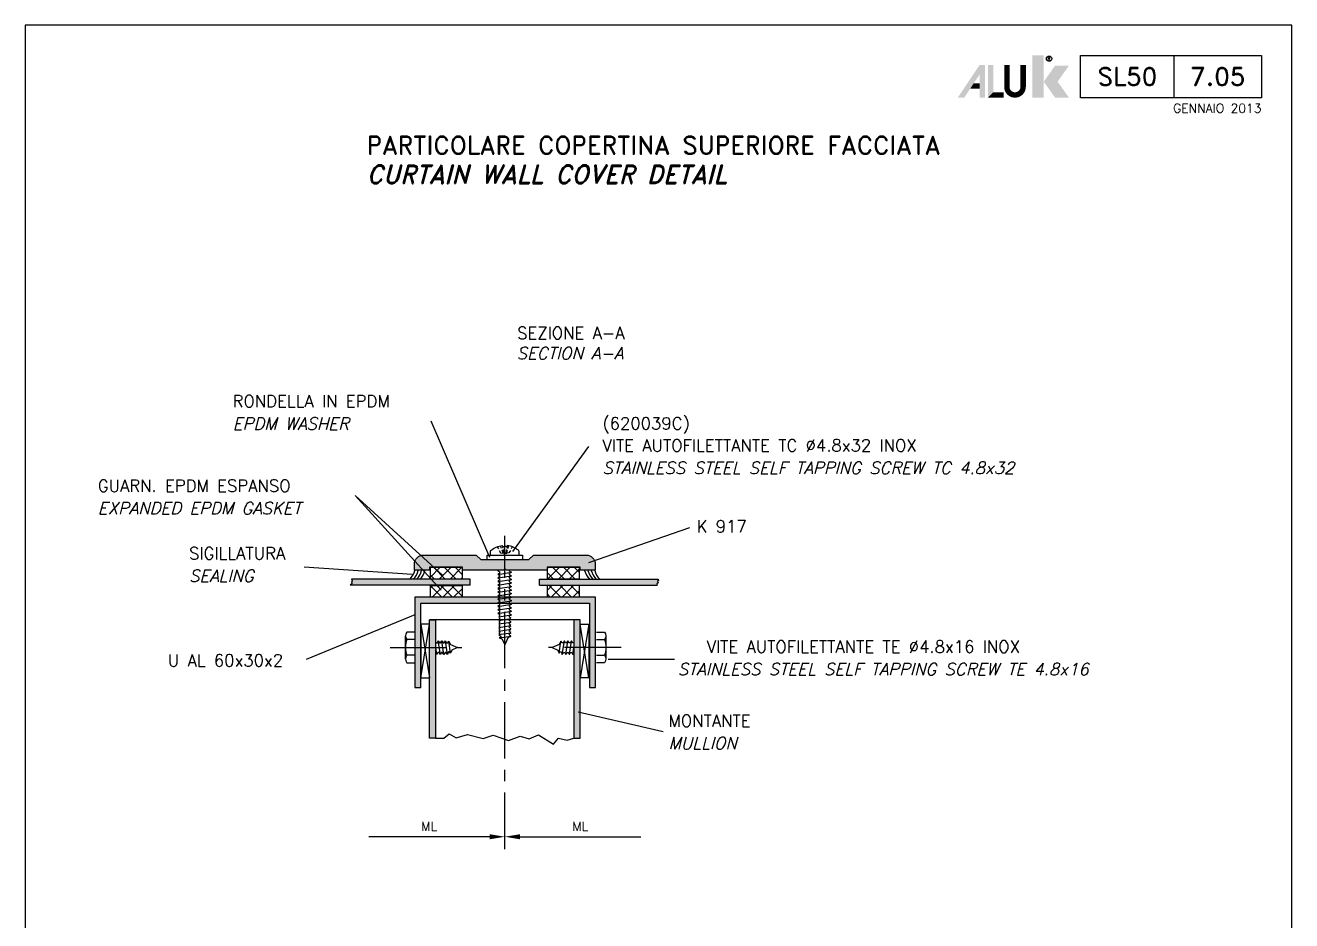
# Model space of a CAD drawing. Extents: x 0 to 4131, y -1600 to 527.
# Drawn here: x 0 to 210, y -1451.5 to -1303 of the extents above; entities that cross this region are included whole.
import ezdxf
from ezdxf.enums import TextEntityAlignment as Align

# ---------------------------------------------------------------- set-up
doc = ezdxf.new("R2010")
doc.units = 0
doc.header["$LTSCALE"] = 7.5
doc.header["$MEASUREMENT"] = 0
doc.linetypes.add('CENTER', pattern=[2, 1.25, -0.25, 0.25, -0.25])
doc.layers.get('DEFPOINTS').update_dxf_attribs({"linetype": 'CONTINUOUS'})
for name, color, linetype in [('ASSI', 1, 'CENTER'), ('FILL', 8, 'CONTINUOUS'), ('FINE', 7, 'CONTINUOUS'), ('GOMMA', 3, 'CONTINUOUS'), ('GROSSA', 4, 'CONTINUOUS'), ('MARCHIO', 7, 'CONTINUOUS'), ('QUOTE', 254, 'CONTINUOUS'), ('TESTO', 2, 'CONTINUOUS')]:
    doc.layers.add(name, color=color, linetype=linetype)
doc.styles.add('RD', font='ROMAND.SHX', dxfattribs={"height": 3})
doc.styles.add('ROMD', font='ROMAND', dxfattribs={"height": 3})
doc.styles.get("Standard").update_dxf_attribs({"font": 'romans.shx'})
doc.dimstyles.new('FRECCIA_1-1', dxfattribs={"dimtxt": 2, "dimasz": 2.5, "dimexe": 1.5, "dimexo": 1.5, "dimgap": 1, "dimtad": 3, "dimdsep": 46, "dimtxsty": 'Standard', "dimcen": 0, "dimclrt": 2, "dimaunit": 1, "dimadec": 0, "dimazin": 0, "dimtfac": 0.7, "dimtmove": 0, "dimatfit": 3, "dimfxl": 1, "dimtolj": 2, "dimarcsym": 0})
pattern_1 = [(45, (-2e-13, -1600), (-0.8980256, 0.8980256), []), (135, (-2e-13, -1600), (-0.8980256, -0.8980256), [])]

# ---------------------------------------------------------------- blocks, each defined once
blk = doc.blocks.new('*D589')
at = {"layer": 'DEFPOINTS', "color": 0, "transparency": 16777216}
for p in [(79.51, -1437.58), (102.08, -1437.58), (102.08, -1437.58)]:
    blk.add_point(p, dxfattribs=at)
at = {"layer": 'QUOTE', "color": 0, "lineweight": -2, "transparency": 16777216}
blk.add_line((82.01, -1437.58), (102.08, -1437.58), dxfattribs=at)
at = {"layer": 'QUOTE', "color": 0, "transparency": 16777216}
blk.add_solid([(82.01, -1437.16), (82.01, -1438), (79.51, -1437.58)], dxfattribs=at)
at = {"layer": 'QUOTE', "color": 2, "transparency": 16777216, "insert": (92.04, -1435.83), "char_height": 1.5, "attachment_point": 5}
blk.add_mtext('\\A2;ML', dxfattribs=at)
blk = doc.blocks.new('_None')
blk = doc.blocks.new('*D590')
at = {"layer": 'DEFPOINTS', "color": 0, "transparency": 16777216}
for p in [(56.94, -1437.58), (56.94, -1437.58), (79.51, -1437.58)]:
    blk.add_point(p, dxfattribs=at)
at = {"layer": 'QUOTE', "color": 0, "lineweight": -2, "transparency": 16777216}
blk.add_line((77.01, -1437.58), (56.94, -1437.58), dxfattribs=at)
at = {"layer": 'QUOTE', "color": 0, "transparency": 16777216}
blk.add_solid([(77.01, -1437.16), (77.01, -1438), (79.51, -1437.58)], dxfattribs=at)
at = {"layer": 'QUOTE', "color": 2, "transparency": 16777216, "insert": (66.97, -1435.83), "char_height": 1.5, "attachment_point": 5}
blk.add_mtext('\\A2;ML', dxfattribs=at)
blk = doc.blocks.new('NMD')
at = {"layer": 'MARCHIO'}
blk.add_line((-19.5, -12), (-19.5, -5), dxfattribs=at)
at = {"layer": 'MARCHIO', "const_width": 0.894}
blk.add_lwpolyline([(-44.53, -6.56), (-44.53, -10.2, -1), (-47.23, -10.2), (-47.23, -6.56)], format="xyb", dxfattribs=at)
at = {"layer": 'MARCHIO'}
blk.add_lwpolyline([(-5, -12), (-35, -12), (-35, -5), (-5, -5)], close=True, dxfattribs=at)
blk.add_circle((-40.23, -5.53), 0.442, dxfattribs=at)
for points in [[(-43.01, -4.96), (-41.13, -4.96), (-43.01, -12), (-41.13, -12)], [(-55.38, -12), (-54.31, -12), (-51.75, -6.56), (-51.73, -8.14)], [(-51.75, -6.56), (-51.73, -8.14), (-50.84, -6.56), (-50.84, -12)], [(-51.73, -12), (-50.84, -12), (-51.73, -8.14)], [(-50.38, -6.56), (-49.49, -6.56), (-50.38, -12), (-49.49, -11.11)], [(-39.23, -6.68), (-36.93, -6.68), (-41.11, -9.34), (-38.81, -9.34)], [(-52.73, -9.63), (-53.33, -10.53), (-51.73, -9.63), (-51.73, -10.53)], [(-41.11, -9.34), (-38.81, -9.34), (-39.23, -12), (-36.93, -12)], [(-49.49, -11.11), (-50.38, -12), (-47.77, -11.11), (-47.77, -12)]]:
    blk.add_solid(points, dxfattribs=at)
blk.add_text('R', height=0.444, dxfattribs=at).set_placement((-40.23, -5.53), align=Align.MIDDLE)
at = {"layer": 'MARCHIO', "color": 2, "style": 'RD'}
for tag, p in [('SERIE', (-27.25, -8.5)), ('PAG', (-12.25, -8.5))]:
    blk.add_attdef(tag, text='', height=3, dxfattribs=at).set_placement(p, align=Align.MIDDLE)
at = {"layer": 'MARCHIO', "color": 2}
blk.add_attdef('REVISIONE', text='', height=1.5, dxfattribs=at).set_placement((-5, -14.5), align=Align.RIGHT)

msp = doc.modelspace()

# ---------------------------------------------------------------- hatches: boundary and pattern name
at = {"layer": 'FILL'}
h = msp.add_hatch(color=256, dxfattribs=at)
h.paths.add_polyline_path([(92.0218, -1392.8693), (92.0218, -1393.3693), (94.5218, -1393.3693), (94.5218, -1392.3693, 0.41421356), (93.0218, -1390.8693), (84.2718, -1390.8693), (83.5218, -1391.6193), (75.5218, -1391.6193), (74.7718, -1390.8693), (66.0218, -1390.8693, 0.0654586), (65.634, -1390.9203), (67.7704, -1392.8693), (72.5218, -1392.8693), (72.5218, -1393.3693), (79.3691, -1393.3693), (79.5218, -1393.0946), (79.6744, -1393.3693), (86.5218, -1393.3693), (86.5218, -1392.8693)])
h.paths.add_polyline_path([(67.0218, -1393.3693), (67.0218, -1392.8693), (67.7704, -1392.8693), (65.634, -1390.9203, 0.3395485), (64.5218, -1392.3693), (64.5218, -1393.3693)])
h = msp.add_hatch(dxfattribs=at)
h.set_pattern_fill('ANSI37', color=137, scale=0.4, style=0)
h.set_pattern_definition(pattern_1)
h.paths.add_polyline_path([(86.5675, -1392.8897), (91.8292, -1392.8897), (91.8292, -1394.8471), (86.5675, -1394.8471)])
h.paths.add_polyline_path([(67.189, -1392.8897), (72.4507, -1392.8897), (72.4507, -1394.8471), (67.189, -1394.8471)])
h = msp.add_hatch(color=256, dxfattribs=at)
h.paths.add_polyline_path([(85.2456, -1394.879), (85.2456, -1395.879), (104.7909, -1395.879), (104.7183, -1395.6144), (104.9353, -1395.4449), (104.8506, -1395.2032), (104.9952, -1395.1061), (104.9449, -1394.879)])
h.paths.add_polyline_path([(54.0732, -1394.879), (54.2144, -1395.1475), (54.0732, -1395.4042), (54.2144, -1395.571), (53.8936, -1395.879), (73.7726, -1395.879), (73.7726, -1394.879)])
h = msp.add_hatch(dxfattribs=at)
h.set_pattern_fill('ANSI37', color=137, scale=0.4, style=0)
h.set_pattern_definition(pattern_1)
h.paths.add_polyline_path([(86.5675, -1395.879), (91.8292, -1395.879), (91.8292, -1397.8365), (86.5675, -1397.8365)])
h.paths.add_polyline_path([(67.189, -1395.8994), (72.4507, -1395.8994), (72.4507, -1397.8568), (67.189, -1397.8568)])
msp.add_hatch(color=256, dxfattribs=at).paths.add_polyline_path([(94.5659, -1397.8165), (64.5659, -1397.8165), (64.5659, -1412.8165), (65.5659, -1412.8165), (65.5659, -1398.8165), (93.5659, -1398.8165), (93.5659, -1412.8165), (94.5659, -1412.8165)])
h = msp.add_hatch(color=8, dxfattribs=at)
h.paths.add_polyline_path([(91.9841, -1406.1891), (90.9841, -1406.1891), (90.9841, -1421.2362), (91.9841, -1421.2362)])
h.paths.add_polyline_path([(91.9841, -1401.5891), (90.9841, -1401.5891), (90.9841, -1406.1891), (91.9841, -1406.1891)])
h.paths.add_polyline_path([(68.0341, -1401.5891), (67.0341, -1401.5891), (67.0341, -1406.1891), (68.0341, -1406.1891)])
h.paths.add_polyline_path([(68.0341, -1406.1891), (67.0341, -1406.1891), (67.0341, -1411.5891), (67.0341, -1421.2362), (68.0341, -1421.2362)])

# ---------------------------------------------------------------- linework, layer by layer
at = {"layer": 'ASSI'}
for p, q in [((79.5091, -1439.6273), (79.5091, -1387.6653)), ((60.5165, -1406.1891), (72.4026, -1406.1891)), ((98.7854, -1406.1891), (86.7719, -1406.1891))]:
    msp.add_line(p, q, dxfattribs=at)
at = {"layer": 'FINE'}
for p, q in [((78.2591, -1389.4808), (78.4487, -1389.8327)), ((78.5852, -1390.086), (78.8161, -1390.5144)), ((78.9605, -1389.7714), (78.8162, -1389.3231)), ((79.2262, -1390.5967), (79.049, -1390.0461)), ((79.1191, -1389.4308), (79.5091, -1389.4308)), ((79.2223, -1389.9584), (79.3301, -1390.5273)), ((79.8991, -1389.4308), (79.5091, -1389.4308)), ((79.7959, -1389.9584), (79.6881, -1390.5273)), ((79.792, -1390.5967), (79.9692, -1390.0461)), ((80.0576, -1389.7714), (80.2019, -1389.3231)), ((80.4329, -1390.086), (80.2021, -1390.5144)), ((80.7591, -1389.4808), (80.5695, -1389.8327)), ((78.8161, -1390.5144), (79.0739, -1390.567)), ((79.3301, -1390.5273), (79.2262, -1390.5967)), ((79.3149, -1390.616), (79.5091, -1390.6556)), ((79.3301, -1390.5273), (79.5042, -1390.5273)), ((79.7033, -1390.616), (79.5091, -1390.6556)), ((79.6881, -1390.5273), (79.5139, -1390.5273)), ((79.6881, -1390.5273), (79.792, -1390.5967)), ((80.2021, -1390.5144), (79.9443, -1390.567)), ((78.3867, -1393.4457), (78.343, -1393.4734)), ((78.343, -1393.4734), (78.5324, -1393.4457)), ((78.343, -1393.4734), (78.6996, -1393.6571)), ((78.343, -1394.0624), (80.6456, -1393.7122)), ((78.6962, -1393.8397), (78.343, -1394.0624)), ((78.343, -1394.0624), (78.6996, -1394.2462)), ((78.343, -1394.6515), (80.6456, -1394.3013)), ((78.6962, -1393.8397), (78.6962, -1393.6554)), ((78.6962, -1394.4288), (78.6962, -1394.2444)), ((80.2956, -1393.5098), (80.2956, -1393.4457)), ((80.2956, -1393.5098), (80.6472, -1393.7112)), ((80.2956, -1394.0989), (80.2956, -1393.9274)), ((80.2956, -1394.0989), (80.6472, -1394.3002)), ((80.6472, -1393.7112), (80.2959, -1393.9273)), ((80.6472, -1394.3002), (80.2959, -1394.5164)), ((54.2144, -1395.571), (53.8936, -1395.879)), ((54.0732, -1394.879), (54.2144, -1395.1475)), ((54.2144, -1395.1475), (54.0732, -1395.4042)), ((54.0732, -1395.4042), (54.2144, -1395.571)), ((78.6962, -1394.4288), (78.343, -1394.6515)), ((78.343, -1394.6515), (78.6996, -1394.8353)), ((78.343, -1395.2406), (80.6456, -1394.8904)), ((78.6962, -1395.0179), (78.343, -1395.2406)), ((78.343, -1395.2406), (78.6996, -1395.4244)), ((78.343, -1395.8297), (80.6456, -1395.4795)), ((78.6962, -1395.6069), (78.343, -1395.8297)), ((78.343, -1395.8297), (78.6996, -1396.0134)), ((78.343, -1396.4188), (80.6456, -1396.0685)), ((78.6962, -1396.196), (78.343, -1396.4188)), ((78.343, -1396.4188), (78.6996, -1396.6025)), ((78.6962, -1395.0179), (78.6962, -1394.8335)), ((78.6962, -1395.6069), (78.6962, -1395.4226)), ((78.6962, -1396.196), (78.6962, -1396.0117)), ((80.2956, -1394.688), (80.2956, -1394.5165)), ((80.2956, -1394.688), (80.6472, -1394.8893)), ((80.2956, -1395.2771), (80.2956, -1395.1056)), ((80.2956, -1395.2771), (80.6472, -1395.4784)), ((80.2956, -1395.8661), (80.2956, -1395.6946)), ((80.2956, -1395.8661), (80.6472, -1396.0675)), ((80.2956, -1396.4552), (80.2956, -1396.2837)), ((80.2956, -1396.4552), (80.6472, -1396.6566)), ((80.6472, -1394.8893), (80.2959, -1395.1055)), ((80.6472, -1395.4784), (80.2959, -1395.6946)), ((80.6472, -1396.0675), (80.2959, -1396.2837)), ((104.9353, -1395.4449), (104.7183, -1395.6144)), ((104.7183, -1395.6144), (104.7909, -1395.879)), ((104.9952, -1395.1061), (104.8506, -1395.2032)), ((104.8506, -1395.2032), (104.9353, -1395.4449)), ((104.9449, -1394.879), (104.9952, -1395.1061)), ((78.343, -1397.0079), (80.6456, -1396.6576)), ((78.6962, -1396.7851), (78.343, -1397.0079)), ((78.343, -1397.0079), (78.6996, -1397.1916)), ((78.343, -1397.5969), (80.6456, -1397.2467)), ((78.6962, -1397.3742), (78.343, -1397.5969)), ((78.343, -1397.5969), (78.6996, -1397.7807)), ((78.343, -1398.186), (80.6456, -1397.8358)), ((78.6962, -1397.9633), (78.343, -1398.186)), ((78.343, -1398.186), (78.6996, -1398.3698)), ((78.343, -1398.7751), (80.6456, -1398.4249)), ((78.6962, -1398.5524), (78.343, -1398.7751)), ((78.6962, -1396.7851), (78.6962, -1396.6008)), ((78.6962, -1397.3742), (78.6962, -1397.1899)), ((78.6962, -1397.9633), (78.6962, -1397.7789)), ((78.6962, -1398.5524), (78.6962, -1398.368)), ((80.2956, -1397.0443), (80.2956, -1396.8728)), ((80.2956, -1397.0443), (80.6472, -1397.2456)), ((80.2956, -1397.6334), (80.2956, -1397.4619)), ((80.2956, -1397.6334), (80.6472, -1397.8347)), ((80.2956, -1398.2225), (80.2956, -1398.051)), ((80.2956, -1398.2225), (80.6472, -1398.4238)), ((80.6472, -1396.6566), (80.2959, -1396.8727)), ((80.6472, -1397.2456), (80.2959, -1397.4618)), ((80.6472, -1397.8347), (80.2959, -1398.0509)), ((80.6472, -1398.4238), (80.2959, -1398.64)), ((78.343, -1398.7751), (78.6996, -1398.9589)), ((78.343, -1399.3642), (80.6456, -1399.014)), ((78.6962, -1399.1414), (78.343, -1399.3642)), ((78.343, -1399.3642), (78.6996, -1399.5479)), ((78.343, -1399.9533), (80.6456, -1399.603)), ((78.6962, -1399.7305), (78.343, -1399.9533)), ((78.343, -1399.9533), (78.6996, -1400.137)), ((78.343, -1400.5424), (80.6456, -1400.1921)), ((78.6962, -1400.3196), (78.343, -1400.5424)), ((78.343, -1400.5424), (78.6996, -1400.7261)), ((78.6962, -1399.1414), (78.6962, -1398.9571)), ((78.6962, -1399.7305), (78.6962, -1399.5462)), ((78.6962, -1400.3196), (78.6962, -1400.1353)), ((80.2956, -1398.8116), (80.2956, -1398.6401)), ((80.2956, -1398.8116), (80.6472, -1399.0129)), ((80.2956, -1399.4006), (80.2956, -1399.2291)), ((80.2956, -1399.4006), (80.6472, -1399.602)), ((80.2956, -1399.9897), (80.2956, -1399.8182)), ((80.2956, -1399.9897), (80.6472, -1400.1911)), ((80.2956, -1400.5788), (80.2956, -1400.4073)), ((80.2956, -1400.5788), (80.6472, -1400.7801)), ((80.6472, -1399.0129), (80.2959, -1399.2291)), ((80.6472, -1399.602), (80.2959, -1399.8182)), ((80.6472, -1400.1911), (80.2959, -1400.4072)), ((65.5659, -1402.3482), (67.0341, -1411.2274)), ((65.5659, -1411.2274), (67.0341, -1402.3482)), ((91.9841, -1401.5891), (67.0341, -1401.5891)), ((78.5091, -1401.1062), (80.6456, -1400.7812)), ((78.6962, -1400.9087), (78.5091, -1401.0267)), ((78.5091, -1401.217), (78.6996, -1401.3152)), ((78.5091, -1401.6952), (80.5091, -1401.391)), ((78.6962, -1401.4978), (78.5091, -1401.6158)), ((78.5091, -1401.8061), (78.6996, -1401.9043)), ((78.5091, -1402.2843), (80.5091, -1401.9801)), ((78.6962, -1402.0868), (78.5091, -1402.2048)), ((78.5091, -1402.3952), (78.6996, -1402.4933)), ((78.5091, -1402.8734), (80.5091, -1402.5692)), ((78.6962, -1402.6759), (78.5091, -1402.7939)), ((78.6962, -1400.9087), (78.6962, -1400.7243)), ((78.6962, -1401.4978), (78.6962, -1401.3134)), ((78.6962, -1402.0868), (78.6962, -1401.9025)), ((78.6962, -1402.6759), (78.6962, -1402.4916)), ((80.2956, -1401.1679), (80.2956, -1400.9964)), ((80.2956, -1401.1679), (80.5091, -1401.2901)), ((80.2956, -1401.757), (80.2956, -1401.5855)), ((80.2956, -1401.757), (80.5091, -1401.8792)), ((80.2956, -1402.346), (80.2956, -1402.1745)), ((80.2956, -1402.346), (80.5091, -1402.4683)), ((80.2956, -1402.9351), (80.2956, -1402.7636)), ((80.6472, -1400.7801), (80.2959, -1400.9963)), ((80.5091, -1401.4542), (80.2959, -1401.5854)), ((80.5091, -1402.0433), (80.2959, -1402.1745)), ((80.5091, -1402.6324), (80.2959, -1402.7636)), ((93.4523, -1402.3482), (91.9841, -1411.2274)), ((93.4523, -1411.2274), (91.9841, -1402.3482)), ((63.0135, -1404.2565), (63.0135, -1408.1216)), ((64.5659, -1404.8482), (63.2647, -1404.8482)), ((78.5091, -1402.9843), (78.6996, -1403.0824)), ((78.5091, -1403.4625), (80.5091, -1403.1583)), ((78.6962, -1403.265), (78.5091, -1403.383)), ((78.5091, -1403.5734), (78.6996, -1403.6715)), ((78.5091, -1404.0516), (80.5091, -1403.7474)), ((78.6962, -1403.8541), (78.5091, -1403.9721)), ((78.5091, -1404.1397), (78.7861, -1404.2444)), ((78.5645, -1404.5849), (80.5091, -1404.3334)), ((78.8908, -1404.3999), (78.5645, -1404.5849)), ((78.5645, -1404.5849), (79.1049, -1404.801)), ((78.6962, -1403.265), (78.6962, -1403.0807)), ((78.6962, -1403.8541), (78.6962, -1403.6698)), ((78.7873, -1404.2442), (78.872, -1404.4106)), ((79.0622, -1404.784), (79.5206, -1405.7342)), ((80.0215, -1404.6034), (79.5206, -1405.7342)), ((80.0215, -1404.6034), (80.0149, -1404.6065)), ((80.5091, -1404.3784), (80.0215, -1404.6034)), ((80.2956, -1402.9351), (80.5091, -1403.0574)), ((80.2956, -1403.5242), (80.2956, -1403.3527)), ((80.2956, -1403.5242), (80.5091, -1403.6465)), ((80.2956, -1404.1133), (80.2956, -1403.9418)), ((80.2956, -1404.1133), (80.5091, -1404.2356)), ((80.5091, -1403.2215), (80.2959, -1403.3527)), ((80.5091, -1403.8105), (80.2959, -1403.9417)), ((94.7367, -1404.8482), (96.0379, -1404.8482)), ((96.289, -1404.2565), (96.289, -1408.1216)), ((68.2369, -1407.3737), (68.057, -1406.2154)), ((68.826, -1407.3737), (68.4803, -1405.0695)), ((69.4151, -1407.3737), (69.0638, -1405.0695)), ((70.0042, -1407.3737), (69.6529, -1405.0695)), ((70.5122, -1407.1522), (70.2489, -1405.1523)), ((88.5289, -1407.1522), (88.7922, -1405.1523)), ((89.0369, -1407.3737), (89.3882, -1405.0695)), ((89.626, -1407.3737), (89.9773, -1405.0695)), ((90.2151, -1407.3737), (90.5608, -1405.0695)), ((90.8042, -1407.3737), (90.9841, -1406.2154)), ((64.5659, -1407.4889), (63.2647, -1407.4889)), ((94.7367, -1407.4889), (96.0379, -1407.4889)), ((68.0341, -1421.2362), (69.4093, -1421.2362)), ((69.4093, -1421.2362), (70.2725, -1420.4961)), ((70.2725, -1420.4961), (71.436, -1421.1714)), ((71.436, -1421.1714), (73.35, -1420.6462)), ((73.35, -1420.6462), (75.9021, -1421.284)), ((75.9021, -1421.284), (77.591, -1420.7212)), ((77.591, -1420.7212), (80.1431, -1421.6216)), ((80.1431, -1421.6216), (82.0572, -1420.8713)), ((82.0572, -1420.8713), (83.5584, -1421.3215)), ((83.5584, -1421.3215), (85.0971, -1420.6837)), ((85.0971, -1420.6837), (87.6117, -1422.2218)), ((87.6117, -1422.2218), (88.4374, -1421.2464)), ((88.4374, -1421.2464), (89.8635, -1421.5466)), ((89.8635, -1421.5466), (90.9841, -1421.2362))]:
    msp.add_line(p, q, dxfattribs=at)
for points in [[(77.1341, -1390.9004), (77.1341, -1390.267, -0.22457957), (77.2255, -1390.0738, -0.14386353), (79.0938, -1389.2808), (79.172, -1389.6934)], [(81.8841, -1390.9004), (81.8841, -1390.267, 0.22457957), (81.7927, -1390.0738, 0.14386353), (79.9243, -1389.2808), (79.8461, -1389.6934)], [(64.5659, -1403.6293), (63.2647, -1403.6293, 0.40414862), (63.2647, -1404.8482, 0.18493897), (63.2647, -1407.4889, 0.40414862), (63.2647, -1408.7078), (64.5659, -1408.7078)], [(94.7367, -1403.6293), (96.0379, -1403.6293, -0.40414862), (96.0379, -1404.8482, -0.18493897), (96.0379, -1407.4889, -0.40414862), (96.0379, -1408.7078), (94.7367, -1408.7078)]]:
    msp.add_lwpolyline(points, format="xyb", dxfattribs=at)
for points in [[(94.5659, -1397.8165), (64.5659, -1397.8165), (64.5659, -1412.8165), (65.5659, -1412.8165), (65.5659, -1398.8165), (93.5659, -1398.8165), (93.5659, -1412.8165), (94.5659, -1412.8165)], [(65.5659, -1411.2274), (67.0341, -1411.2274), (67.0341, -1402.3482), (65.5659, -1402.3482)], [(93.4523, -1411.2274), (91.9841, -1411.2274), (91.9841, -1402.3482), (93.4523, -1402.3482)]]:
    msp.add_lwpolyline(points, close=True, dxfattribs=at)
for points in [[(68.057, -1405.3354), (68.1098, -1405.4211), (68.2734, -1405.4211), (68.4803, -1405.0695), (68.691, -1405.4211), (68.8625, -1405.4211), (69.0638, -1405.0695), (69.2801, -1405.4211), (69.4516, -1405.4211), (69.6529, -1405.0695), (69.8691, -1405.4211), (70.0406, -1405.4211), (70.2489, -1405.1523), (70.5338, -1405.7018), (70.5308, -1405.6951), (71.6615, -1406.1961), (70.7113, -1406.6545), (70.5122, -1407.1522), (70.3379, -1406.8446), (70.1715, -1406.9294), (70.0042, -1407.3737), (69.7814, -1407.0205), (69.5971, -1407.0205), (69.4151, -1407.3737), (69.1924, -1407.0205), (69.008, -1407.0205), (68.826, -1407.3737), (68.6089, -1407.0205), (68.4189, -1407.0205), (68.2369, -1407.3737), (68.057, -1407.0943)], [(90.9841, -1405.3354), (90.9313, -1405.4211), (90.7677, -1405.4211), (90.5608, -1405.0695), (90.3501, -1405.4211), (90.1786, -1405.4211), (89.9773, -1405.0695), (89.7611, -1405.4211), (89.5896, -1405.4211), (89.3882, -1405.0695), (89.172, -1405.4211), (89.0005, -1405.4211), (88.7922, -1405.1523), (88.5073, -1405.7018), (88.5104, -1405.6951), (87.3796, -1406.1961), (88.3298, -1406.6545), (88.5289, -1407.1522), (88.7032, -1406.8446), (88.8696, -1406.9294), (89.0369, -1407.3737), (89.2597, -1407.0205), (89.444, -1407.0205), (89.626, -1407.3737), (89.8488, -1407.0205), (90.0331, -1407.0205), (90.2151, -1407.3737), (90.4322, -1407.0205), (90.6222, -1407.0205), (90.8042, -1407.3737), (90.9841, -1407.0943)]]:
    msp.add_lwpolyline(points, dxfattribs=at)
for centre, start, end in [((61.9025, -1392.8389), 313.944892, 347.274326), ((62.4929, -1392.8389), 313.944892, 347.274326), ((63.0447, -1392.8389), 313.944892, 347.274326), ((63.5965, -1392.8389), 313.944892, 347.274326), ((95.4216, -1392.8389), 192.725674, 226.055108), ((95.9735, -1392.8389), 192.725674, 226.055108), ((96.5253, -1392.8389), 192.725674, 226.055108), ((97.1157, -1392.8389), 192.725674, 226.055108)]:
    msp.add_arc(centre, 2.7357, start, end, dxfattribs=at)
at = {"layer": 'GOMMA'}
msp.add_lwpolyline([(76.5887, -1391.6193), (76.5887, -1390.9004), (82.4295, -1390.9004), (82.4295, -1391.6193)], dxfattribs=at)
for points in [[(67.189, -1392.8897), (72.4507, -1392.8897), (72.4507, -1394.8471), (67.189, -1394.8471)], [(86.5675, -1392.8897), (91.8292, -1392.8897), (91.8292, -1394.8471), (86.5675, -1394.8471)], [(67.189, -1395.8994), (72.4507, -1395.8994), (72.4507, -1397.8568), (67.189, -1397.8568)], [(86.5675, -1395.879), (91.8292, -1395.879), (91.8292, -1397.8365), (86.5675, -1397.8365)]]:
    msp.add_lwpolyline(points, close=True, dxfattribs=at)
at = {"layer": 'GROSSA'}
for p, q in [((73.7726, -1395.879), (53.8936, -1395.879)), ((73.7726, -1394.879), (54.0732, -1394.879)), ((73.7726, -1395.879), (73.7726, -1394.879)), ((85.2456, -1394.879), (104.9449, -1394.879)), ((85.2456, -1395.879), (85.2456, -1394.879)), ((85.2456, -1395.879), (104.7909, -1395.879))]:
    msp.add_line(p, q, dxfattribs=at)
msp.add_lwpolyline([(79.5218, -1393.0946), (79.3691, -1393.3693), (72.5218, -1393.3693), (72.5218, -1392.8693), (67.0218, -1392.8693), (67.0218, -1393.3693), (64.5218, -1393.3693), (64.5218, -1392.3693, -0.41421356), (66.0218, -1390.8693), (74.7718, -1390.8693), (75.5218, -1391.6193), (83.5218, -1391.6193), (84.2718, -1390.8693), (93.0218, -1390.8693, -0.41421356), (94.5218, -1392.3693), (94.5218, -1393.3693), (92.0218, -1393.3693), (92.0218, -1392.8693), (86.5218, -1392.8693), (86.5218, -1393.3693), (79.6744, -1393.3693)], format="xyb", close=True, dxfattribs=at)
for points in [[(67.0341, -1401.5891), (68.0341, -1401.5891), (68.0341, -1421.2362), (67.0341, -1421.2362)], [(90.9841, -1401.5891), (90.9841, -1421.2362), (91.9841, -1421.2362), (91.9841, -1401.5891)]]:
    msp.add_lwpolyline(points, close=True, dxfattribs=at)
at = {"layer": 'MARCHIO'}
msp.add_lwpolyline([(0, -1600), (210, -1600), (210, -1303), (0, -1303)], close=True, dxfattribs=at)
at = {"layer": 'QUOTE'}
for p, q in [((77.0349, -1391.2708), (67.2805, -1368.6353)), ((80.8651, -1390.251), (93.431, -1372.8647)), ((69.208, -1394.1809), (54.7148, -1380.9588)), ((54.7148, -1380.9588), (68.9795, -1396.6996)), ((93.4402, -1392.1176), (110.2212, -1386.3148)), ((46.2613, -1392.83), (64.1427, -1394.0221)), ((64.5659, -1400.7549), (46.5852, -1408.1762)), ((96.6626, -1408.1331), (107.6648, -1408.1331)), ((91.6883, -1416.8489), (105.7819, -1420.1267))]:
    msp.add_line(p, q, dxfattribs=at)

# ---------------------------------------------------------------- block references
at = {"layer": 'MARCHIO'}
msp.add_blockref('NMD', (210, -1303), dxfattribs=at).add_auto_attribs({'SERIE': 'SL50', 'PAG': '7.05', 'REVISIONE': 'GENNAIO 2013'})

# ---------------------------------------------------------------- texts
at = {"layer": 'TESTO', "style": 'ROMD'}
msp.add_text('PARTICOLARE COPERTINA SUPERIORE FACCIATA', height=3, dxfattribs=at).set_placement((56.6212, -1324.3823))
at = {"layer": 'TESTO', "style": 'ROMD', "oblique": 15}
msp.add_text('CURTAIN WALL COVER DETAIL', height=3, dxfattribs=at).set_placement((56.6212, -1329.2202))
at = {"layer": 'TESTO'}
for s, p in [('SEZIONE A-A', (81.5577, -1355.0266)), ('RONDELLA IN EPDM', (34.3734, -1366.3286)), ('(620039C)', (95.7078, -1370.0214)), ('VITE AUTOFILETTANTE TC %%C4.8x32 INOX', (95.7078, -1373.6684)), ('GUARN. EPDM ESPANSO', (12.0175, -1380.3558)), ('K 917', (111.319, -1387.099)), ('SIGILLATURA', (27.1592, -1391.5702)), ('VITE AUTOFILETTANTE TE %%C4.8x16 INOX', (112.9911, -1407.0494)), ('U AL 60x30x2', (23.6377, -1409.3292)), ('MONTANTE', (106.6454, -1419.3344))]:
    msp.add_text(s, height=2, dxfattribs=at).set_placement(p)
at = {"layer": 'TESTO', "oblique": 15}
for s, p in [('SECTION A-A', (81.4811, -1358.3892)), ('EPDM WASHER', (34.3734, -1370.0667)), ('STAINLESS STEEL SELF TAPPING SCREW TC 4.8x32', (95.7078, -1377.4065)), ('EXPANDED EPDM GASKET', (12.0175, -1384.0939)), ('SEALING', (27.1592, -1395.3083)), ('STAINLESS STEEL SELF TAPPING SCREW TE 4.8x16', (108.1955, -1410.7875)), ('MULLION', (106.6454, -1423.0725))]:
    msp.add_text(s, height=2, dxfattribs=at).set_placement(p)

# ---------------------------------------------------------------- dimensions: what is measured, and where the dimension line sits
at = {"layer": 'QUOTE'}
for base, p2, picture, middle in [((56.9381, -1437.5803), (56.9381, -1437.5803), '*D590', (66.9736, -1437.5803)), ((102.0801, -1437.5803), (102.0801, -1437.5803), '*D589', (92.0446, -1437.5803))]:
    dim = msp.add_linear_dim(base=base, p1=(79.5091, -1437.5803), p2=p2, text='ML', dimstyle='FRECCIA_1-1', override={"dimtxt": 1.5, "dimblk2": 'NONE', "dimsah": 1, "dimse2": 1}, dxfattribs=at)
    dim.commit()
    dim.dimension.update_dxf_attribs({"geometry": picture, "text_midpoint": middle, "dimtype": 160})

doc.saveas('drawing.dxf')
